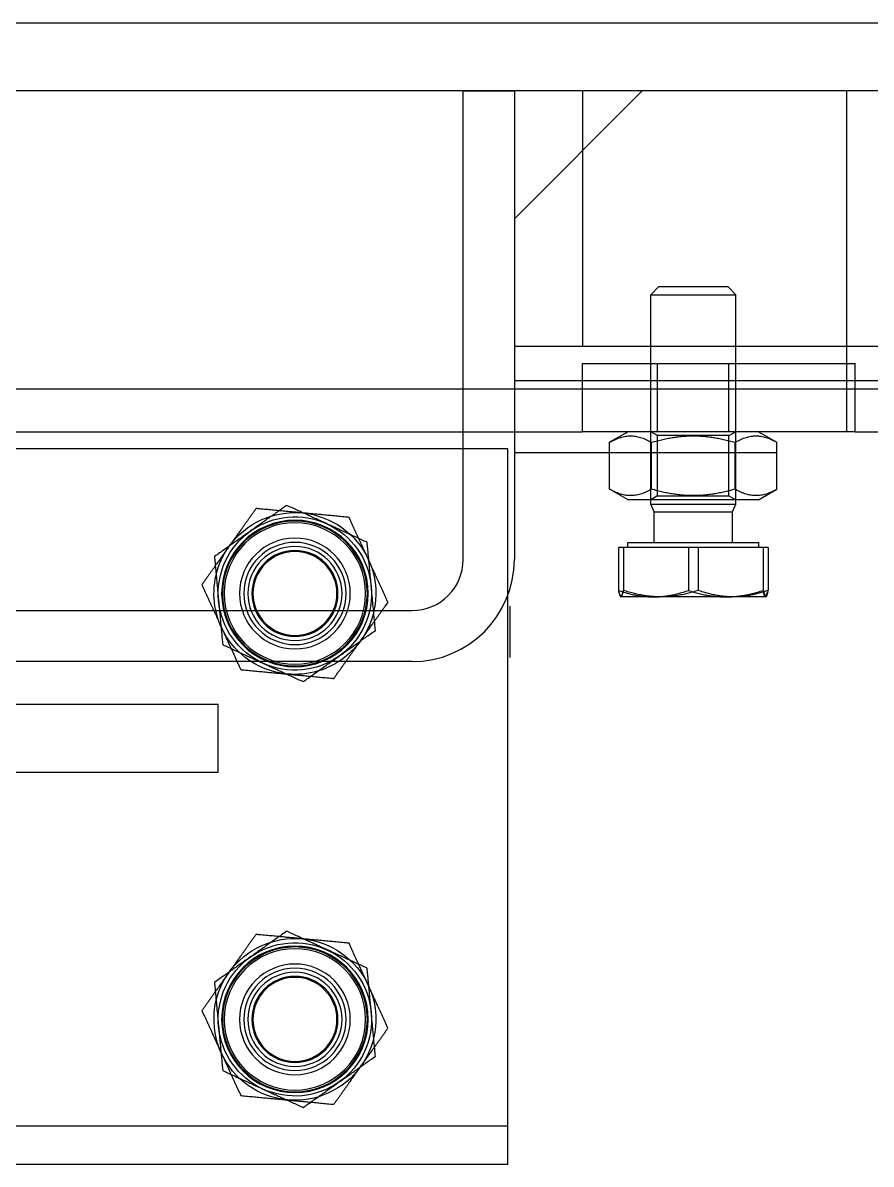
# Model space of a CAD drawing. Header units: millimetres. Extents: x 400392 to 401186, y 4543812 to 4544115.
# Drawn here: x 400622.1255 to 400622.225, y 4544038.4571 to 4544038.5911 of the extents above; entities that cross this region are included whole.
import ezdxf

# ---------------------------------------------------------------- set-up
doc = ezdxf.new("R2010")
doc.units = ezdxf.units.MM
doc.layers.add('görünüş prota', color=4, linetype='Continuous')
doc.layers.add('kiris prota', color=6, linetype='Continuous')

# ---------------------------------------------------------------- blocks, each defined once
blk = doc.blocks.new('Z317626Zaviranipudorys')
at = {"layer": 'görünüş prota', "color": 253, "ltscale": 12.25189876556396}
for p, q in [((388.5032519725683, 8884.488225658737), (388.5032519725683, 8902.988225658739)), ((388.5032519725683, 8902.988225658739), (462.2532519724191, 8902.988225658739)), ((388.2532519724118, 8878.488225658737), (388.2532519724118, 8884.488225658737)), ((388.5032519725683, 8878.488225658737), (388.5032519725683, 8884.488225658737)), ((388.5032519725719, 8818.988225658739), (388.5032519725683, 8878.488225658737)), ((452.5032519725683, 8872.988225658739), (422.5032519725683, 8872.988225658739)), ((422.5032519725683, 8864.988225658739), (422.5032519725683, 8872.988225658739)), ((422.5032519725683, 8864.988225658739), (452.5032519725683, 8864.988225658739)), ((583.5032519725719, 8823.488225658737), (388.5032519725719, 8823.488225658733)), ((452.5032519725719, 8818.98822565874), (388.5032519725719, 8818.988225658739))]:
    blk.add_line(p, q, dxfattribs=at)
for centre, radius in [((413.5032519725683, 8885.988225658739), 8.6), ((413.5032519725719, 8885.988225658739), 8.499999999999982), ((413.5032519725719, 8885.988225658739), 8.299999999999981), ((413.5032519725683, 8885.988225658739), 6.500000000000031), ((413.5032519725719, 8885.988225658739), 6.000215285389216), ((413.5032519725683, 8885.988225658739), 6), ((413.5032519725683, 8885.988225658739), 5.526392499999998), ((413.5032519725719, 8885.988225658739), 5.052999999999988), ((413.5032519725719, 8885.988225658739), 4.926462500000002), ((413.5032519725719, 8835.988225658739), 8.6), ((413.5032519725719, 8835.988225658739), 8.499999999999982), ((413.5032519725719, 8835.988225658739), 8.299999999999981), ((413.5032519725719, 8835.988225658739), 6.500000000000031), ((413.5032519725719, 8835.988225658739), 6.000215285389216), ((413.5032519725719, 8835.988225658739), 6), ((413.5032519725719, 8835.988225658739), 5.526392499999998), ((413.5032519725719, 8835.988225658739), 5.052999999999988), ((413.5032519725719, 8835.988225658739), 4.926462500000002)]:
    blk.add_circle(centre, radius, dxfattribs=at)
for centre, radius, start, end in [((413.5032519725683, 8885.988225658739), 9.500000000000028, 95.39659393154648, 155.396593931558), ((413.5032519725719, 8885.988225658739), 8.999999999999984, 54.67389561971514, 114.6738956196776), ((413.5032519725683, 8885.988225658739), 9.500000000000027, 35.39659393153052, 95.39659393154648), ((413.5032519725719, 8885.988225658739), 8.999999999999984, 114.6738956196776, 174.6738956195881), ((413.5032519725719, 8885.988225658739), 8.99999999999998, 354.6738956195881, 54.67389561971514), ((413.5032519725683, 8885.988225658739), 9.500000000000025, 350.9152797125678, 35.39659393153052), ((413.5032519725683, 8885.988225658739), 9.500000000000044, 155.396593931558, 189.0847202874322), ((413.5032519725719, 8885.988225658739), 8.999999999999977, 174.6738956195881, 234.6738956197151), ((413.5032519725683, 8885.988225658739), 9.500000000000057, 189.0847202874322, 215.3965939315305), ((413.5032519725719, 8885.988225658739), 8.999999999999988, 294.6738956196775, 354.6738956195881), ((413.5032519725683, 8885.988225658739), 9.500000000000018, 335.396593931558, 350.9152797125678), ((413.5032519725683, 8885.988225658739), 9.500000000000018, 307.8636463616887, 335.396593931558), ((413.5032519725683, 8885.988225658739), 9.500000000000075, 215.3965939315305, 232.1363536383113), ((413.5032519725683, 8885.988225658739), 9.500000000000037, 232.1363536383113, 275.3965939315464), ((413.5032519725719, 8885.988225658739), 8.99999999999998, 234.6738956197151, 294.6738956196775), ((413.5032519725683, 8885.988225658739), 9.500000000000023, 275.3965939315464, 307.8636463616887), ((413.5032519725719, 8835.988225658739), 9.500000000000028, 95.39659393154648, 155.396593931558), ((413.5032519725719, 8835.988225658739), 9.500000000000027, 35.39659393153052, 95.39659393154648), ((413.5032519725719, 8835.988225658739), 8.999999999999984, 114.6738956196776, 174.6738956195881), ((413.5032519725719, 8835.988225658739), 8.999999999999984, 54.67389561971514, 114.6738956196776), ((413.5032519725719, 8835.988225658739), 8.99999999999998, 354.6738956195881, 54.67389561971514), ((413.5032519725719, 8835.988225658739), 9.50000000000003, 335.396593931558, 35.39659393153052), ((413.5032519725719, 8835.988225658739), 9.50000000000003, 155.396593931558, 215.3965939315305), ((413.5032519725719, 8835.988225658739), 8.999999999999977, 174.6738956195881, 234.6738956197151), ((413.5032519725719, 8835.988225658739), 8.999999999999988, 294.6738956196775, 354.6738956195881), ((413.5032519725719, 8835.988225658739), 9.500000000000027, 275.3965939315464, 335.396593931558), ((413.5032519725719, 8835.988225658739), 9.500000000000032, 215.3965939315305, 275.3965939315464), ((413.5032519725719, 8835.988225658739), 8.99999999999998, 234.6738956197151, 294.6738956196775)]:
    blk.add_arc(centre, radius, start, end, dxfattribs=at)
for points, weights in [([(405.0244382674064, 8891.997361882288), (409.746174005897, 8894.166511857715), (414.4679097443841, 8896.335661833138)], [1, 1.154700538379252, 1]), ([(414.4679097443841, 8896.335661833138), (418.7073165969632, 8893.331093721365), (422.946723449546, 8890.326525609587)], [1, 1.154700538379254, 1]), ([(404.8657440454335, 8889.943406667073), (405.9255316025374, 8892.257819940767), (407.1492688652907, 8894.930274193932)], [1, 1.03795484930204, 1]), ([(407.1492688652907, 8894.930274193932), (410.0755507703579, 8895.206713763413), (412.6097852387866, 8895.446117453193)], [1, 1.037954849302047, 1]), ([(412.6097852387866, 8895.446117453193), (415.1440197072116, 8895.685521142976), (418.0703016122789, 8895.961960712457)], [1, 1.037954849302047, 1]), ([(418.0703016122789, 8895.961960712457), (419.7728462545965, 8893.565946028772), (421.2472931659213, 8891.49093644486)], [1, 1.03795484930204, 1]), ([(404.0597804955942, 8881.649925707889), (404.5421093815021, 8886.823643795087), (405.0244382674064, 8891.997361882288)], [1, 1.154700538379254, 1]), ([(421.2472931659213, 8891.49093644486), (422.7217400772424, 8889.415926860947), (424.4242847195565, 8887.019912177262)], [1, 1.037954849302045, 1]), ([(402.58221922558, 8884.956539140216), (403.8059564883333, 8887.62899339338), (404.8657440454335, 8889.943406667073)], [1, 1.037954849302043, 1]), ([(422.946723449546, 8890.326525609587), (422.4643945636381, 8885.152807522389), (421.9820656777301, 8879.97908943519)], [1, 1.15470053837925, 1]), ([(424.4242847195565, 8887.019912177262), (423.8142445434351, 8885.687678116157), (423.2650060802116, 8884.488225658737)], [1, 1.018567301629456, 1.018968561441396]), ([(402.9149903952421, 8884.488225658739), (402.7507220808548, 8884.71940273542), (402.58221922558, 8884.956539140216)], [1.006569244602398, 1.003632220125533, 1]), ([(405.7592107792188, 8880.485514872618), (404.421183854538, 8882.368538717645), (402.9149903952421, 8884.488225658739)], [1, 1.034322629176505, 1.006569244602398]), ([(423.2650060802116, 8884.488225658737), (422.6919654240883, 8883.236792867317), (422.140759899703, 8882.033044650405)], [1.018968561441396, 1.019387547672585, 1]), ([(412.5385942007561, 8875.64078948434), (408.2991873481733, 8878.645357596113), (404.0597804955942, 8881.649925707889)], [1, 1.154700538379253, 1]), ([(422.140759899703, 8882.033044650405), (421.3607271398287, 8880.329572892058), (420.5175601443916, 8878.488225658737)], [1, 1.027658698369015, 1.01500615274493]), ([(407.1784316518606, 8878.488225658737), (406.4573974386767, 8879.502947105266), (405.7592107792188, 8880.485514872618)], [1.018880394885808, 1.017620451895916, 1]), ([(421.9820656777301, 8879.97908943519), (417.2603299392431, 8877.809939459763), (412.5385942007561, 8875.64078948434)], [1, 1.15470053837925, 1]), ([(408.9362023328576, 8876.014490605023), (408.0083080938348, 8877.320329034359), (407.1784316518606, 8878.488225658737)], [1, 1.020334397406109, 1.018880394885808]), ([(420.5175601443916, 8878.488225658737), (420.1982909879953, 8877.790990851168), (419.8572350798495, 8877.046177123546)], [1.01500615274493, 1.010296150933036, 1]), ([(414.3967187063536, 8876.530333864284), (411.8624842379286, 8876.290930174502), (408.9362023328576, 8876.014490605023)], [1, 1.037954849302038, 1]), ([(419.8572350798495, 8877.046177123546), (416.9309531747786, 8876.769737554065), (414.3967187063536, 8876.530333864284)], [1, 1.037954849302029, 1]), ([(405.02443826741, 8841.997361882288), (409.746174005897, 8844.166511857713), (414.4679097443877, 8846.335661833138)], [1, 1.154700538379252, 1]), ([(407.1492688652907, 8844.930274193932), (410.0755507703616, 8845.206713763411), (412.6097852387866, 8845.446117453193)], [1, 1.037954849302047, 1]), ([(412.6097852387866, 8845.446117453193), (415.1440197072116, 8845.685521142976), (418.0703016122789, 8845.961960712455)], [1, 1.037954849302047, 1]), ([(414.4679097443877, 8846.335661833138), (418.7073165969632, 8843.331093721365), (422.946723449546, 8840.32652560959)], [1, 1.154700538379254, 1]), ([(418.0703016122789, 8845.961960712455), (419.7728462546002, 8843.56594602877), (421.2472931659213, 8841.490936444858)], [1, 1.03795484930204, 1]), ([(404.8657440454335, 8839.943406667073), (405.9255316025374, 8842.257819940767), (407.1492688652907, 8844.930274193932)], [1, 1.03795484930204, 1]), ([(404.0597804955942, 8831.649925707889), (404.5421093815021, 8836.823643795087), (405.02443826741, 8841.997361882288)], [1, 1.154700538379254, 1]), ([(421.2472931659213, 8841.490936444858), (422.7217400772424, 8839.415926860947), (424.4242847195601, 8837.019912177262)], [1, 1.037954849302045, 1]), ([(422.946723449546, 8840.32652560959), (422.4643945636381, 8835.152807522389), (421.9820656777301, 8829.97908943519)], [1, 1.15470053837925, 1]), ([(402.58221922558, 8834.956539140216), (403.8059564883333, 8837.62899339338), (404.8657440454335, 8839.943406667073)], [1, 1.037954849302043, 1]), ([(424.4242847195601, 8837.019912177262), (423.2005474568068, 8834.347457924097), (422.140759899703, 8832.033044650403)], [1, 1.037954849302041, 1]), ([(405.7592107792188, 8830.485514872618), (404.2847638678941, 8832.56052445653), (402.58221922558, 8834.956539140216)], [1, 1.037954849302038, 1]), ([(422.140759899703, 8832.033044650403), (421.0809723425991, 8829.71863137671), (419.8572350798495, 8827.046177123544)], [1, 1.037954849302051, 1]), ([(412.5385942007561, 8825.64078948434), (408.2991873481733, 8828.645357596113), (404.0597804955942, 8831.649925707889)], [1, 1.154700538379253, 1]), ([(408.9362023328576, 8826.014490605021), (407.2336576905436, 8828.410505288706), (405.7592107792188, 8830.485514872618)], [1, 1.037954849302024, 1]), ([(421.9820656777301, 8829.97908943519), (417.2603299392431, 8827.809939459763), (412.5385942007561, 8825.64078948434)], [1, 1.15470053837925, 1]), ([(419.8572350798495, 8827.046177123544), (416.9309531747786, 8826.769737554065), (414.3967187063536, 8826.530333864284)], [1, 1.037954849302029, 1]), ([(414.3967187063536, 8826.530333864284), (411.8624842379286, 8826.290930174502), (408.9362023328576, 8826.014490605021)], [1, 1.037954849302038, 1])]:
    blk.add_rational_spline(points, weights, degree=2, dxfattribs=at)
blk = doc.blocks.new('A$C750F51A7')
at = {"layer": 'görünüş prota', "color": 253, "lineweight": -2}
for p, q in [((-72.95943993767725, -61.1652711411183), (130.3905600623227, -61.16527114111989)), ((130.3905600623227, -61.96527114111996), (-72.95943993767725, -61.96527114111814)), ((103.3905600623225, -67.46527114111956), (103.3905600623227, -61.96527114111962)), ((103.3905600623227, -61.96527114111962), (103.9905600623227, -61.96527114111962)), ((103.9905600623227, -61.96527114111962), (103.9905600623226, -67.46527114111956)), ((105.4905600623227, -61.96527114111962), (103.9905600623227, -63.46527114111956)), ((104.790560062323, -61.96527114111962), (104.790560062323, -62.66527114111904)), ((107.890560062323, -61.96527114111962), (107.8905600623229, -65.96527114111956)), ((104.790560062323, -62.66527114111904), (104.7905600623229, -64.96527114111956)), ((105.682577562323, -64.26527114111957), (105.590560062323, -64.3572986411196)), ((106.4985425623229, -64.26527114111957), (105.682577562323, -64.26527114111957)), ((106.4985425623229, -64.26527114111957), (106.590560062323, -64.3572986411196)), ((105.590560062323, -64.3572986411196), (106.590560062323, -64.3572986411196)), ((105.590560062323, -66.76527114111957), (105.590560062323, -64.3572986411196)), ((106.590560062323, -66.76527114111957), (106.590560062323, -64.3572986411196)), ((118.3905600623227, -64.96527114111996), (103.9905600623227, -64.96527114111956)), ((104.790560062323, -65.36527114111959), (104.790560062323, -65.16527114111955)), ((104.790560062323, -65.16527114111955), (107.9905600623229, -65.16527114111955)), ((105.671760062323, -65.96527114111956), (105.671760062323, -65.16527114111955)), ((106.509360062323, -65.96527114111956), (106.509360062323, -65.16527114111955)), ((107.8905600623229, -65.16527114111955), (107.8905600623229, -65.96527114111956)), ((107.9905600623229, -65.36527114111959), (107.9905600623229, -65.16527114111955)), ((103.9905600623227, -65.36527114111959), (118.3905600623227, -65.36527114111976)), ((104.790560062323, -65.96527114111956), (104.790560062323, -65.36527114111959)), ((107.9905600623229, -65.96527114111956), (107.9905600623229, -65.36527114111959)), ((103.3905600623223, -65.46527114111518), (84.59056006232237, -65.46527114111501)), ((103.9905600623223, -65.46527114111518), (103.3905600623223, -65.46527114111518)), ((104.790560062323, -65.46527114111518), (103.9905600623223, -65.46527114111518)), ((113.890560062323, -65.46527114111518), (104.790560062323, -65.46527114111518)), ((-20.359439937677, -65.9652711411141), (104.790560062323, -65.96527114111518)), ((107.9905600623229, -65.96527114111956), (104.790560062323, -65.96527114111956)), ((105.3255600623229, -65.96527114111956), (105.1090646047006, -66.0902648518562)), ((105.671760062323, -66.01214614111956), (105.5905701807181, -65.96527114111956)), ((106.509360062323, -66.01214614111956), (105.671760062323, -66.01214614111956)), ((105.671760062323, -66.71839614111957), (105.671760062323, -66.01214614111956)), ((106.509360062323, -66.01214614111956), (106.5905499439278, -65.96527114111956)), ((106.509360062323, -66.71839614111957), (106.509360062323, -66.01214614111956)), ((106.8555600623229, -65.96527114111956), (107.0720555199453, -66.0902648518562)), ((107.9905600623229, -65.96527114111956), (113.890560062323, -65.96527114111956)), ((105.1090646047006, -66.64027743038292), (105.1090646047006, -66.0902648518562)), ((105.5998123335117, -66.64027743038292), (105.5998123335117, -66.0902648518562)), ((106.5813077911342, -66.64027743038292), (106.5813077911342, -66.0902648518562)), ((107.0720555199453, -66.64027743038292), (107.0720555199453, -66.0902648518562)), ((105.1090646047006, -66.21527114112178), (103.9905600623222, -66.21527114112178)), ((107.0720555199453, -66.21527114112178), (105.1090646047006, -66.21527114112178)), ((105.3255600623229, -66.76527114111957), (105.1090646047006, -66.64027743038292)), ((105.671760062323, -66.71839614111957), (105.5905701807181, -66.76527114111957)), ((105.671760062323, -66.71839614111957), (106.509360062323, -66.71839614111957)), ((106.509360062323, -66.71839614111957), (106.5905499439277, -66.76527114111957)), ((106.8555600623229, -66.76527114111957), (107.0720555199453, -66.64027743038292)), ((106.8555600623229, -66.76527114111957), (105.3255600623229, -66.76527114111957)), ((105.590560062323, -66.81527114111958), (105.590560062323, -66.76527114111957)), ((105.5905600623229, -66.81527114111958), (106.590560062323, -66.81527114111958)), ((105.631155012323, -66.90729864111961), (105.590560062323, -66.81527114111958)), ((106.549965112323, -66.90729864111961), (106.590560062323, -66.81527114111958)), ((106.590560062323, -66.81527114111958), (106.590560062323, -66.76527114111957)), ((105.6311550123229, -66.90729864111961), (106.549965112323, -66.90729864111961)), ((105.6311550123229, -67.26527114111957), (105.631155012323, -66.90729864111961)), ((106.549965112323, -67.26527114111957), (106.549965112323, -66.90729864111961)), ((105.320560062323, -67.26527114111957), (106.860560062323, -67.26527114111957)), ((105.320560062323, -67.32528114111955), (105.320560062323, -67.26527114111957)), ((106.860560062323, -67.32528114111955), (106.860560062323, -67.26527114111957)), ((105.2132111121134, -67.32528114111955), (105.2132111121134, -67.82936220326405)), ((105.270842132118, -67.32528114111955), (105.2132111121134, -67.32528114111955)), ((105.270842132118, -67.32528114111955), (105.270842132118, -67.82936220326405)), ((106.1481910823277, -67.32528114111955), (105.2708421321181, -67.32528114111955)), ((106.0329290423182, -67.32528114111955), (106.0329290423182, -67.82936220326405)), ((106.1481910823277, -67.32528114111955), (106.1481910823277, -67.82936220326405)), ((106.9679090125325, -67.32528114111955), (106.1481910823277, -67.32528114111955)), ((106.9102779925278, -67.32528114111955), (106.9102779925278, -67.82936220326405)), ((106.9679090125325, -67.32528114111955), (106.9679090125325, -67.82936220326405)), ((105.2405600623229, -67.90528114111964), (105.2390909678067, -67.90443295900513)), ((105.2420266221157, -67.90528114111964), (105.2405600623229, -67.90528114111964)), ((105.7095166072229, -67.90528114111964), (105.2420266221157, -67.90528114111964)), ((106.5580500474301, -67.90528114111964), (105.7095166072229, -67.90528114111964)), ((106.940560062323, -67.90528114111964), (106.5580500474301, -67.90528114111964)), ((106.940560062323, -67.90528114111964), (106.9420291568392, -67.90443295900513)), ((85.19056006232262, -68.06527114111941), (102.7905600623226, -68.06527114111958)), ((102.7905600623226, -68.66527114111955), (85.19056006232256, -68.66527114111938))]:
    blk.add_line(p, q, dxfattribs=at)
for radius in [1.2, 0.6000000000000006]:
    blk.add_arc((102.7905600623226, -67.46527114111956), radius, 270, 0, dxfattribs=at)
for points, weights in [([(105.1090646047006, -66.0902648518562), (105.354438469106, -65.94859818518961), (105.5998123335117, -66.0902648518562)], [1, 1.154700538379249, 1]), ([(105.5998123335117, -66.0902648518562), (106.0905600623229, -65.94859818518961), (106.5813077911342, -66.0902648518562)], [1, 1.154700538379248, 1]), ([(106.5813077911342, -66.0902648518562), (106.8266816555397, -65.94859818518961), (107.0720555199453, -66.0902648518562)], [1, 1.15470053837925, 1]), ([(105.5998123335117, -66.64027743038292), (105.3544384691062, -66.78194409704952), (105.1090646047006, -66.64027743038292)], [1, 1.154700538379249, 1]), ([(106.5813077911341, -66.64027743038292), (106.090560062323, -66.78194409704975), (105.5998123335117, -66.64027743038292)], [1, 1.154700538379251, 1]), ([(107.0720555199453, -66.64027743038292), (106.8266816555397, -66.78194409704992), (106.5813077911341, -66.64027743038292)], [1, 1.154700538379247, 1]), ([(105.2132111121134, -67.82936220326405), (105.4328538695331, -67.90528114111964), (105.6230700772158, -67.90528114111964)], [1, 1.037954849302049, 1]), ([(105.2420266221157, -67.90528114111964), (105.2286532973827, -67.90528114111964), (105.2132111121134, -67.82936220326405)], [1, 1.037954849302014, 1]), ([(105.270842132118, -67.82936220326405), (105.2553999468488, -67.90528114111964), (105.2420266221157, -67.90528114111964)], [1, 1.037954849302022, 1]), ([(105.7095166072228, -67.90528114111964), (105.5059270748071, -67.90528114111964), (105.270842132118, -67.82936220326405)], [1, 1.037954849302055, 1]), ([(105.6230700772158, -67.90528114111964), (105.8132862848985, -67.90528114111964), (106.0329290423182, -67.82936220326405)], [1, 1.037954849302035, 1]), ([(106.1481910823277, -67.82936220326405), (105.9131061396387, -67.90528114111964), (105.7095166072228, -67.90528114111964)], [1, 1.037954849302044, 1]), ([(106.0329290423182, -67.82936220326405), (106.2680139850072, -67.90528114111964), (106.471603517423, -67.90528114111964)], [1, 1.037954849302055, 1]), ([(106.5580500474301, -67.90528114111964), (106.3678338397473, -67.90528114111964), (106.1481910823277, -67.82936220326405)], [1, 1.037954849302044, 1]), ([(106.471603517423, -67.90528114111964), (106.6751930498389, -67.90528114111964), (106.9102779925278, -67.82936220326405)], [1, 1.037954849302056, 1]), ([(106.9679090125325, -67.82936220326405), (106.7482662551128, -67.90528114111964), (106.5580500474301, -67.90528114111964)], [1, 1.037954849302043, 1]), ([(106.9102779925278, -67.82936220326405), (106.925720177797, -67.90528114111964), (106.9390935025302, -67.90528114111964)], [1, 1.037954849302055, 1]), ([(106.9390935025302, -67.90528114111964), (106.940560062323, -67.90528114111964), (106.9420291568392, -67.90443295900513)], [1, 1.004026189708727, 1.007198195887878]), ([(106.9420291568392, -67.90443295900513), (106.9540511554467, -67.89749205487294), (106.9679090125325, -67.82936220326405)], [1.007198195887878, 1.033928659593322, 1])]:
    blk.add_rational_spline(points, weights, degree=2, dxfattribs=at)
at = {"layer": 'görünüş prota', "color": 253, "lineweight": -2, "xscale": -0.1, "yscale": 0.1, "zscale": 0.1}
blk.add_blockref('Z317626Zaviranipudorys', (142.7658852595813, -956.4640937069977), dxfattribs=at)

msp = doc.modelspace()

# ---------------------------------------------------------------- block references
at = {"layer": 'kiris prota', "color": 1, "xscale": 0.009999999998588908, "yscale": 0.009999999998588908, "zscale": 0.009999999998588908}
msp.add_blockref('A$C750F51A7', (400621.1432532552, 4544039.202752901), dxfattribs=at)

doc.saveas('drawing.dxf')
